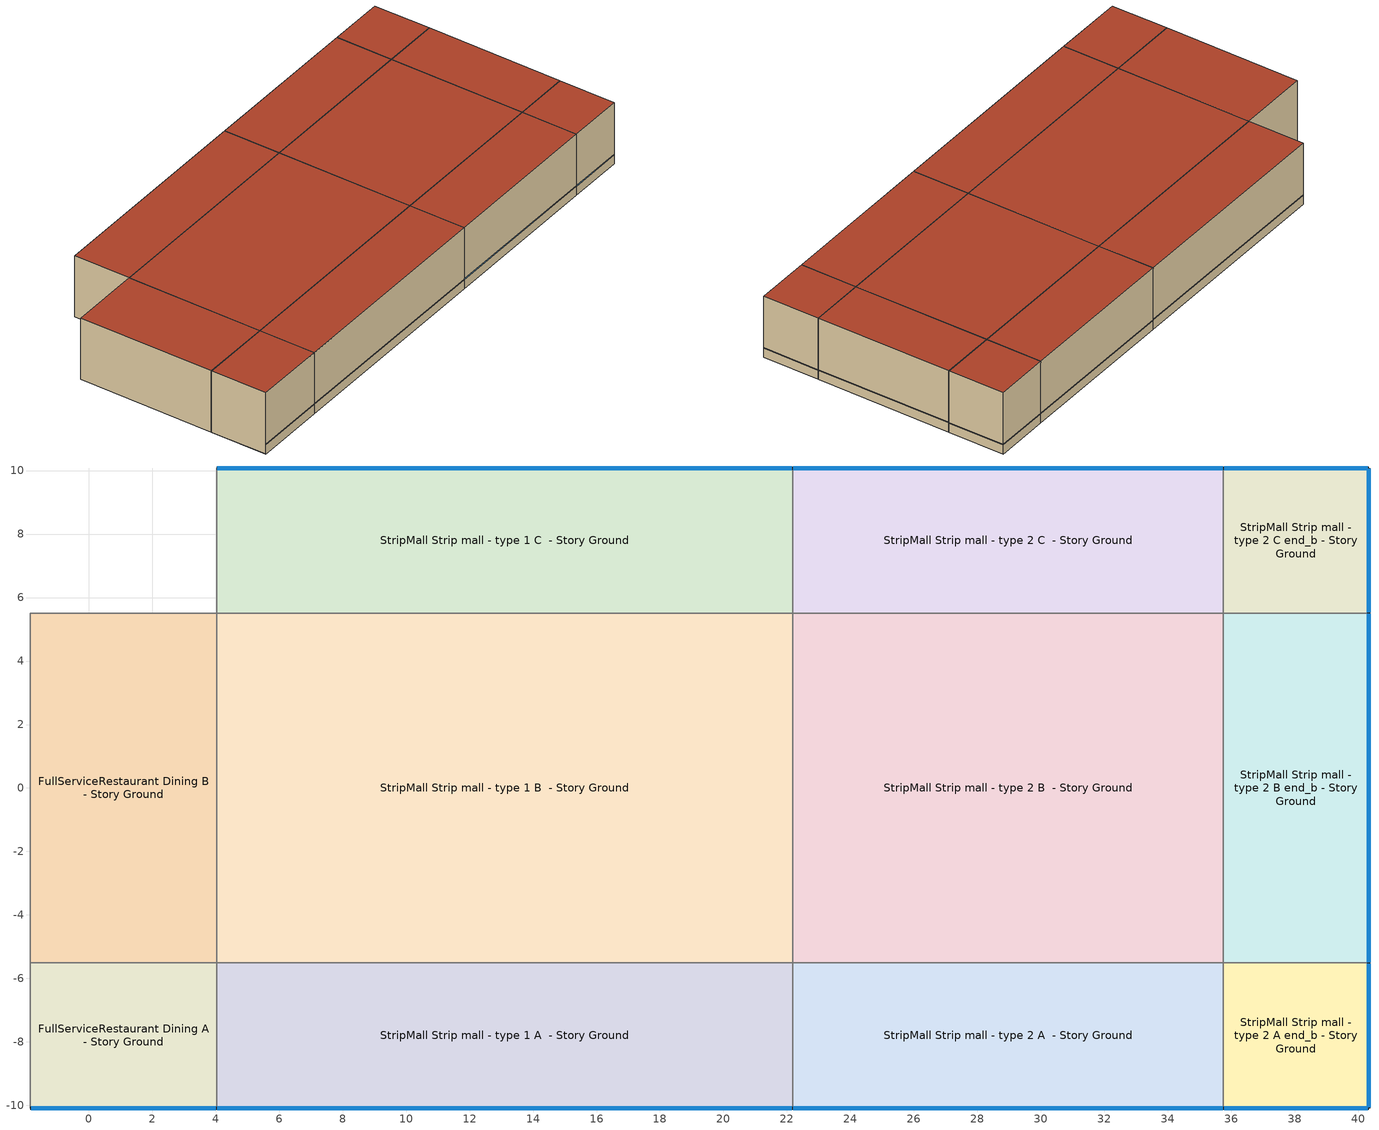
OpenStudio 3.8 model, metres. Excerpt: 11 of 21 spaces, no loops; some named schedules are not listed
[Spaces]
FullServiceRestaurant Dining A  - Story Ground
 floor ground (Foundation F 126 Perim 586 Area 2681): -1.83,-10.08 -1.83,-5.51 4.03,-5.51 4.03,-10.08 z0
 wall outside: -1.83,-10.08 4.03,-10.08 z0:5.18
 wall to FullServiceRestaurant Kitchen A  - Story Ground: -1.83,-5.51 -1.83,-10.08 z0:5.18
 wall to FullServiceRestaurant Dining B  - Story Ground: 4.03,-5.51 -1.83,-5.51 z0:5.18
 wall to StripMall Strip mall - type 1 A  - Story Ground: 4.03,-10.08 4.03,-5.51 z0:5.18
 window (Window U-0.91 SHGC 0.68): -1.81,-10.08 4.01,-10.08 z0.76:0.81
 roof outside: 4.03,-10.08 4.03,-5.51 -1.83,-5.51 -1.83,-10.08 z5.18
FullServiceRestaurant Dining B  - Story Ground
 floor ground (Foundation F 126 Perim 0 Area 6461): -1.83,-5.51 -1.83,5.51 4.03,5.51 4.03,-5.51 z0
 wall to FullServiceRestaurant Kitchen B  - Story Ground: -1.83,5.51 -1.83,-5.51 z0:5.18
 wall to FullServiceRestaurant Dining C  - Story Ground: 4.03,5.51 -1.83,5.51 z0:5.18
 wall to StripMall Strip mall - type 1 B  - Story Ground: 4.03,-5.51 4.03,5.51 z0:5.18
 roof outside: 4.03,-5.51 4.03,5.51 -1.83,5.51 -1.83,-5.51 z5.18
StripMall Strip mall - type 1 A  - Story Ground
 floor ground (Foundation F 126 Perim 1814 Area 8296): 4.03,-10.08 4.03,-5.51 22.18,-5.51 22.18,-10.08 z0
 wall outside: 4.03,-10.08 22.18,-10.08 z0:5.18
 wall to StripMall Strip mall - type 1 B  - Story Ground: 22.18,-5.51 4.03,-5.51 z0:5.18
 wall to StripMall Strip mall - type 2 A  - Story Ground: 22.18,-10.08 22.18,-5.51 z0:5.18
 window (Window U-0.91 SHGC 0.68): 4.06,-10.08 22.15,-10.08 z0.76:0.81
 roof outside: 22.18,-10.08 22.18,-5.51 4.03,-5.51 4.03,-10.08 z5.18
StripMall Strip mall - type 1 B  - Story Ground
 floor ground (Foundation F 126 Perim 0 Area 19989): 4.03,-5.51 4.03,5.51 22.18,5.51 22.18,-5.51 z0
 wall to StripMall Strip mall - type 1 C  - Story Ground: 22.18,5.51 4.03,5.51 z0:5.18
 wall to StripMall Strip mall - type 2 B  - Story Ground: 22.18,-5.51 22.18,5.51 z0:5.18
 roof outside: 22.18,-5.51 22.18,5.51 4.03,5.51 4.03,-5.51 z5.18
StripMall Strip mall - type 1 C  - Story Ground
 floor ground (Foundation F 126 Perim 1814 Area 8296): 4.03,5.51 4.03,10.08 22.18,10.08 22.18,5.51 z0
 wall outside: 22.18,10.08 4.03,10.08 z0:5.18
 wall to FullServiceRestaurant Dining C  - Story Ground: 4.03,10.08 4.03,5.51 z0:5.18
 wall to StripMall Strip mall - type 2 C  - Story Ground: 22.18,5.51 22.18,10.08 z0:5.18
 window (Window U-0.91 SHGC 0.68): 22.15,10.08 4.06,10.08 z0.76:0.81
 roof outside: 22.18,5.51 22.18,10.08 4.03,10.08 4.03,5.51 z5.18
StripMall Strip mall - type 2 A  - Story Ground
 floor ground (Foundation F 126 Perim 1357 Area 6205): 22.18,-10.08 22.18,-5.51 35.75,-5.51 35.75,-10.08 z0
 wall outside: 22.18,-10.08 35.75,-10.08 z0:5.18
 wall to StripMall Strip mall - type 2 B  - Story Ground: 35.75,-5.51 22.18,-5.51 z0:5.18
 wall to StripMall Strip mall - type 2 A end_b - Story Ground: 35.75,-10.08 35.75,-5.51 z0:5.18
 window (Window U-0.91 SHGC 0.68): 22.2,-10.08 35.72,-10.08 z0.76:0.81
 roof outside: 35.75,-10.08 35.75,-5.51 22.18,-5.51 22.18,-10.08 z5.18
StripMall Strip mall - type 2 B  - Story Ground
 floor ground (Foundation F 126 Perim 0 Area 14952): 22.18,-5.51 22.18,5.51 35.75,5.51 35.75,-5.51 z0
 wall to StripMall Strip mall - type 2 C  - Story Ground: 35.75,5.51 22.18,5.51 z0:5.18
 wall to StripMall Strip mall - type 2 B end_b - Story Ground: 35.75,-5.51 35.75,5.51 z0:5.18
 roof outside: 35.75,-5.51 35.75,5.51 22.18,5.51 22.18,-5.51 z5.18
StripMall Strip mall - type 2 C  - Story Ground
 floor ground (Foundation F 126 Perim 1357 Area 6205): 22.18,5.51 22.18,10.08 35.75,10.08 35.75,5.51 z0
 wall outside: 35.75,10.08 22.18,10.08 z0:5.18
 wall to StripMall Strip mall - type 2 C end_b - Story Ground: 35.75,5.51 35.75,10.08 z0:5.18
 window (Window U-0.91 SHGC 0.68): 35.72,10.08 22.2,10.08 z0.76:0.81
 roof outside: 35.75,5.51 35.75,10.08 22.18,10.08 22.18,5.51 z5.18
StripMall Strip mall - type 2 A end_b - Story Ground
 floor ground (Foundation F 126 Perim 914 Area 209): 35.75,-10.08 35.75,-5.51 40.32,-5.51 40.32,-10.08 z0
 wall outside: 35.75,-10.08 40.32,-10.08 40.32,-5.51 z0:5.18
 wall to StripMall Strip mall - type 2 B end_b - Story Ground: 40.32,-5.51 35.75,-5.51 z0:5.18
 window (Window U-0.91 SHGC 0.68): 35.77,-10.08 40.3,-10.08 / 40.32,-10.05 40.32,-5.53 z0.76:0.81
 roof outside: 40.32,-10.08 40.32,-5.51 35.75,-5.51 35.75,-10.08 z5.18
StripMall Strip mall - type 2 B end_b - Story Ground
 floor ground (Foundation F 126 Perim 1102 Area 5037): 35.75,-5.51 35.75,5.51 40.32,5.51 40.32,-5.51 z0
 wall outside: 40.32,-5.51 40.32,5.51 z0:5.18
 wall to StripMall Strip mall - type 2 C end_b - Story Ground: 40.32,5.51 35.75,5.51 z0:5.18
 window (Window U-0.91 SHGC 0.68): 40.32,-5.48 40.32,5.48 z0.76:0.81
 roof outside: 40.32,-5.51 40.32,5.51 35.75,5.51 35.75,-5.51 z5.18
StripMall Strip mall - type 2 C end_b - Story Ground
 floor ground (Foundation F 126 Perim 914 Area 209): 35.75,5.51 35.75,10.08 40.32,10.08 40.32,5.51 z0
 wall outside: 40.32,5.51 40.32,10.08 35.75,10.08 z0:5.18
 window (Window U-0.91 SHGC 0.68): 40.3,10.08 35.77,10.08 / 40.32,5.53 40.32,10.05 z0.76:0.81
 roof outside: 40.32,5.51 40.32,10.08 35.75,10.08 35.75,5.51 z5.18
[Site]
Rock Springs Sweetw_WY_USA: Latitude {deg}=41.59; Longitude {deg}=-109.07; Time Zone {hr}=-7; Elevation {m}=2056; Terrain=City
[Site:WaterMainsTemperature]
Calculation Method=Correlation; Annual Average Outdoor Air Temperature {C}=7.145; Maximum Difference In Monthly Average Outdoor Air Temperatures {deltaC}=29.79
[SizingPeriod:DesignDay] Barometric Pressure {Pa}=78944; Rain Indicator=No; Snow Indicator=No; Day of Month=21; Daylight Saving Time Indicator=No; Humidity Condition Type=Wetbulb; Dry-Bulb Temperature Range Modifier Type=DefaultMultipliers
Name | Maximum Dry-Bulb Temperature {C} | Daily Dry-Bulb Temperature Range {deltaC} | Wind Speed {m/s} | Wind Direction {deg} | Month | Day Type | Wetbulb or DewPoint at Maximum Dry-Bulb {C} | Solar Model Indicator | ASHRAE Clear Sky Optical Depth for Beam Irradiance | ASHRAE Clear Sky Optical Depth for Diffuse Irradiance | Sky Clearness
Rock Springs Sweetw Ann Clg .4% Condns DB=>MWB 1 | 31.2 | 15.4 | 5.4 | 270 | 7 | SummerDesignDay | 13.1 | ASHRAETau | 0.283 | 2.462
Rock Springs Sweetw Ann Clg .4% Condns WB=>MDB 1 | 25.5 | 15.4 | 5.4 | 270 | 7 | SummerDesignDay | 14.8 | ASHRAETau | 0.283 | 2.462
Rock Springs Sweetw Ann Htg 99.6% Condns DB 1 | -20.8 | 0 | 3.7 | 60 | 1 | WinterDesignDay | -20.8 | ASHRAEClearSky |  |  | 0
Rock Springs Sweetw August .4% Condns DB=>MCWB 1 | 32 | 15 | 5.4 | 270 | 8 | SummerDesignDay | 13.8 | ASHRAETau | 0.292 | 2.453
[ClimateZones]
Climate Zone Institution Name 1=ASHRAE; Climate Zone Document Name 1=ANSI/ASHRAE Standard 169; Climate Zone Document Year 1=2006; Climate Zone Value 1=ASHRAE 169-2013-6B
[Building]
ComStock DOE Ref Pre-1980|RetailStripmall|FullServiceRestaurant: North Axis {deg}=270; Default Construction Set=ComStock DOE Ref Pre-1980 - StMall - ASHRAE 169-2013-6B; Default Schedule Set=Building Default Schedule Set; Standards Building Type=StripMall
[Site:GroundTemperature:FCfactorMethod]
January Ground Temperature {C}=8.6; February Ground Temperature {C}=2.8; March Ground Temperature {C}=-4.1; April Ground Temperature {C}=-8.8; May Ground Temperature {C}=-2.2; June Ground Temperature {C}=0.3; July Ground Temperature {C}=6.7; August Ground Temperature {C}=10.1; September Ground Temperature {C}=16.5; October Ground Temperature {C}=20.6; November Ground Temperature {C}=19.2; December Ground Temperature {C}=14.7
[Construction:FfactorGroundFloor] F-Factor {W/m-K}=1.26344
Name | Area {m2} | PerimeterExposed {m}
Foundation F 126 Perim 1102 Area 5037 | 50.368 | 11.0166
Foundation F 126 Perim 914 Area 209 | 20.9032 | 9.144
Foundation F 126 Perim 1357 Area 6205 | 62.0538 | 13.5726
Foundation F 126 Perim 0 Area 19989 | 199.892 | 0
Foundation F 126 Perim 0 Area 14952 | 149.524 | 0
Foundation F 126 Perim 0 Area 6461 | 64.605 | 0
Foundation F 126 Perim 1814 Area 8296 | 82.9569 | 18.1446
Foundation F 126 Perim 586 Area 2681 | 26.8117 | 5.86432
[DefaultConstructionSet]
ComStock DOE Ref Pre-1980 - StMall - ASHRAE 169-2013-6B: Default Exterior Surface Constructions=Default Surface Constructions 1; Default Interior Surface Constructions=Default Surface Constructions 2; Default Ground Contact Surface Constructions=Default Surface Constructions 3; Default Exterior SubSurface Constructions=Default Sub Surface Constructions 1; Default Interior SubSurface Constructions=Default Sub Surface Constructions 2; Interior Partition Construction=Typical Interior Partition
[DefaultSurfaceConstructions]
Name | Floor Construction | Wall Construction | Roof Ceiling Construction
Default Surface Constructions 1 | Typical Insulated Exterior Mass Floor | Typical Insulated Wood Framed Exterior Wall R-6.9 | Typical IEAD Roof R-16.67
Default Surface Constructions 2 | Typical Interior Floor | Typical Interior Wall | Typical Interior Ceiling
Default Surface Constructions 3 | Typical Insulated Carpeted 6in Slab Floor | Typical Insulated Basement Mass Wall
[Construction]
Typical Insulated Exterior Mass Floor: 4 in. Normalweight Concrete Floor, Typical Carpet Pad
Typical IEAD Roof R-16.67: Roof Membrane, Typical Insulation R-15.55, Metal Roof Surface
Typical Interior Floor: 100mm Normalweight concrete floor, CP02 CARPET PAD
Typical Interior Wall: G01 13mm gypsum board, G01 13mm gypsum board
Typical Interior Ceiling: CP02 CARPET PAD, 100mm Normalweight concrete floor
Typical Insulated Carpeted 6in Slab Floor: 6 in. Normalweight Concrete Floor, Typical Carpet Pad
Typical Insulated Basement Mass Wall: 8 in. Concrete Block Basement Wall
U 0.62 SHGC 0.41 Simple Glazing Window U-0.62 SHGC 0.41: U 0.62 SHGC 0.41 Simple Glazing U-0.62 SHGC 0.41
U 0.62 SHGC 0.41 Simple Glazing Window U-0.62 SHGC 0.41 1: U 0.62 SHGC 0.41 Simple Glazing U-0.62 SHGC 0.41 1
Typical Insulated Metal Door: F08 Metal surface, Typical Insulation R-4.72 1
U 0.88 SHGC 0.16 Sgl Ref-A-L Clr 6mm: REF A CLEAR LO 6MM
Typical Overhead Door: Typical Insulation R-4.72 1
Typical Interior Window: Clear 3mm
Typical Interior Door; Typical Interior Partition: G05 25mm wood
Typical Insulated Wood Framed Exterior Wall R-6.9: 25mm Stucco, 5/8 in. Gypsum Board, Typical Insulation R-4.72 1, 5/8 in. Gypsum Board
InteriorFurnishings 1: Std Wood 6inch 1
Window U-0.91 SHGC 0.68: Simple Glazing Single - No LowE - Clear - Wood
[Material] Thermal Absorptance=0.9
Name | Roughness | Thickness {m} | Conductivity {W/m-K} | Density {kg/m3} | Specific Heat {J/kg-K} | Solar Absorptance | Visible Absorptance
4 in. Normalweight Concrete Floor | MediumRough | 0.1016 | 2.31 | 2322 | 832 | 0.7 | 0.7
25mm Stucco | Smooth | 0.0254 | 0.72 | 1856 | 840 | 0.7 | 0.7
5/8 in. Gypsum Board | MediumSmooth | 0.0159 | 0.16 | 800 | 1090 | 0.7 | 0.7
Roof Membrane | VeryRough | 0.0095 | 0.16 | 1121.29 | 1460 | 0.7 | 0.7
Metal Roof Surface; F08 Metal surface | Smooth | 0.0008 | 45.28 | 7824 | 500 | 0.7 | 0.7
100mm Normalweight concrete floor | MediumRough | 0.1016 | 2.31045 | 2322 | 832.557 | 0.7 | 0.7
G01 13mm gypsum board | Smooth | 0.0127 | 0.160031 | 800.001 | 1090.73 | 0.7 | 0.5
6 in. Normalweight Concrete Floor | MediumRough | 0.1524 | 2.31 | 2322 | 832 | 0.7 | 0.7
8 in. Concrete Block Basement Wall | MediumRough | 0.2032 | 1.326 | 1842 | 912 | 0.7 | 0.7
G05 25mm wood | MediumSmooth | 0.0254 | 0.15 | 608 | 1630 | 0.5 | 0.5
Std Wood 6inch 1 | MediumSmooth | 0.15 | 0.12 | 540 | 1210 | 0.7 | 0.7
[Material:NoMass] Roughness=Smooth; Thermal Absorptance=0.9; Solar Absorptance=0.7
Name | Thermal Resistance {m2-K/W} | Visible Absorptance
Typical Carpet Pad; CP02 CARPET PAD | 0.21648 | 0.8
Typical Insulation R-15.55 | 2.73841 | 0.7
Typical Insulation R-4.72 1 | 0.830832 | 0.7
[DefaultSubSurfaceConstructions]
Name | Fixed Window Construction | Operable Window Construction | Door Construction | Glass Door Construction | Overhead Door Construction | Tubular Daylight Dome Construction | Tubular Daylight Diffuser Construction
Default Sub Surface Constructions 1 | U 0.62 SHGC 0.41 Simple Glazing Window U-0.62 SHGC 0.41 | U 0.62 SHGC 0.41 Simple Glazing Window U-0.62 SHGC 0.41 1 | Typical Insulated Metal Door | U 0.88 SHGC 0.16 Sgl Ref-A-L Clr 6mm | Typical Overhead Door | Typical Interior Window | Typical Interior Window
Default Sub Surface Constructions 2 | Typical Interior Window | Typical Interior Window | Typical Interior Door
[WindowMaterial:SimpleGlazingSystem]
Name | U-Factor {W/m2-K} | Solar Heat Gain Coefficient | Visible Transmittance
U 0.62 SHGC 0.41 Simple Glazing U-0.62 SHGC 0.41; U 0.62 SHGC 0.41 Simple Glazing U-0.62 SHGC 0.41 1 | 3.52052 | 0.41 | 0.32
Simple Glazing Single - No LowE - Clear - Wood | 5.16722 | 0.683 | 0.723
[WindowMaterial:Glazing] Optical Data Type=SpectralAverage; Infrared Transmittance at Normal Incidence=0; Front Side Infrared Hemispherical Emissivity=0.84; Conductivity {W/m-K}=0.9; Dirt Correction Factor for Solar and Visible Transmittance=1; Solar Diffusing=No
Name | Thickness {m} | Solar Transmittance at Normal Incidence | Front Side Solar Reflectance at Normal Incidence | Back Side Solar Reflectance at Normal Incidence | Visible Transmittance at Normal Incidence | Front Side Visible Reflectance at Normal Incidence | Back Side Visible Reflectance at Normal Incidence | Back Side Infrared Hemispherical Emissivity
REF A CLEAR LO 6MM | 0.006 | 0.066 | 0.341 | 0.493 | 0.08 | 0.41 | 0.37 | 0.4
Clear 3mm | 0.003 | 0.837 | 0.075 | 0.075 | 0.898 | 0.081 | 0.081 | 0.84
[SpaceType]
Name | Default Schedule Set | Design Specification Outdoor Air Object | Standards Building Type | Standards Space Type
StripMall Strip mall - type 1 - ComStock DOE Ref Pre-1980 | StripMall Strip mall - type 1 Schedule Set | StripMall Strip mall - type 1 Ventilation | StripMall | Strip mall - type 1
StripMall Strip mall - type 2 - ComStock DOE Ref Pre-1980 | StripMall Strip mall - type 2 Schedule Set | StripMall Strip mall - type 2 Ventilation | StripMall | Strip mall - type 2
FullServiceRestaurant Dining - ComStock DOE Ref Pre-1980 | FullServiceRestaurant Dining Schedule Set | FullServiceRestaurant Dining Ventilation | FullServiceRestaurant | Dining
[BuildingStory]
Story Ground: Nominal Z Coordinate {m}=0; Nominal Floor to Floor Height {m}=5.1816
[Space] Building Story=Story Ground
Name | Space Type | Thermal Zone
FullServiceRestaurant Dining A  - Story Ground | FullServiceRestaurant Dining - ComStock DOE Ref Pre-1980 | Zone FullServiceRestaurant Dining A  - Story Ground
FullServiceRestaurant Dining B  - Story Ground | FullServiceRestaurant Dining - ComStock DOE Ref Pre-1980 | Zone FullServiceRestaurant Dining B  - Story Ground
StripMall Strip mall - type 1 A  - Story Ground | StripMall Strip mall - type 1 - ComStock DOE Ref Pre-1980 | Zone StripMall Strip mall - type 1 A  - Story Ground
StripMall Strip mall - type 1 B  - Story Ground | StripMall Strip mall - type 1 - ComStock DOE Ref Pre-1980 | Zone StripMall Strip mall - type 1 B  - Story Ground
StripMall Strip mall - type 1 C  - Story Ground | StripMall Strip mall - type 1 - ComStock DOE Ref Pre-1980 | Zone StripMall Strip mall - type 1 C  - Story Ground
StripMall Strip mall - type 2 A  - Story Ground | StripMall Strip mall - type 2 - ComStock DOE Ref Pre-1980 | Zone StripMall Strip mall - type 2 A  - Story Ground
StripMall Strip mall - type 2 B  - Story Ground | StripMall Strip mall - type 2 - ComStock DOE Ref Pre-1980 | Zone StripMall Strip mall - type 2 B  - Story Ground
StripMall Strip mall - type 2 C  - Story Ground | StripMall Strip mall - type 2 - ComStock DOE Ref Pre-1980 | Zone StripMall Strip mall - type 2 C  - Story Ground
StripMall Strip mall - type 2 A end_b - Story Ground | StripMall Strip mall - type 2 - ComStock DOE Ref Pre-1980 | Zone StripMall Strip mall - type 2 A end_b - Story Ground
StripMall Strip mall - type 2 B end_b - Story Ground | StripMall Strip mall - type 2 - ComStock DOE Ref Pre-1980 | Zone StripMall Strip mall - type 2 B end_b - Story Ground
StripMall Strip mall - type 2 C end_b - Story Ground | StripMall Strip mall - type 2 - ComStock DOE Ref Pre-1980 | Zone StripMall Strip mall - type 2 C end_b - Story Ground
[ThermalZone] Multiplier=1; Use Ideal Air Loads=No
Name | Thermostat
Zone FullServiceRestaurant Dining A  - Story Ground | FullServiceRestaurant Dining - ComStock DOE Ref Pre-1980 Thermostat
Zone FullServiceRestaurant Dining B  - Story Ground | FullServiceRestaurant Dining - ComStock DOE Ref Pre-1980 Thermostat 1
Zone StripMall Strip mall - type 1 A  - Story Ground | StripMall Strip mall - type 1 - ComStock DOE Ref Pre-1980 Thermostat
Zone StripMall Strip mall - type 1 B  - Story Ground | StripMall Strip mall - type 1 - ComStock DOE Ref Pre-1980 Thermostat 1
Zone StripMall Strip mall - type 1 C  - Story Ground | StripMall Strip mall - type 1 - ComStock DOE Ref Pre-1980 Thermostat 2
Zone StripMall Strip mall - type 2 A  - Story Ground | StripMall Strip mall - type 2 - ComStock DOE Ref Pre-1980 Thermostat
Zone StripMall Strip mall - type 2 B  - Story Ground | StripMall Strip mall - type 2 - ComStock DOE Ref Pre-1980 Thermostat 2
Zone StripMall Strip mall - type 2 C  - Story Ground | StripMall Strip mall - type 2 - ComStock DOE Ref Pre-1980 Thermostat 4
Zone StripMall Strip mall - type 2 A end_b - Story Ground | StripMall Strip mall - type 2 - ComStock DOE Ref Pre-1980 Thermostat 1
Zone StripMall Strip mall - type 2 B end_b - Story Ground | StripMall Strip mall - type 2 - ComStock DOE Ref Pre-1980 Thermostat 3
Zone StripMall Strip mall - type 2 C end_b - Story Ground | StripMall Strip mall - type 2 - ComStock DOE Ref Pre-1980 Thermostat 5
[People:Definition] Number of People Calculation Method=People/Area; Fraction Radiant=0.3
Name | People per Space Floor Area {person/m2}
FullServiceRestaurant Dining People Definition | 0.721182
StripMall Strip mall - type 1 People Definition; StripMall Strip mall - type 2 People Definition | 0.161459
[People] Work Efficiency Schedule=Work Efficiency Schedule; Clothing Insulation Schedule=Clothing Schedule; Air Velocity Schedule=Air Velocity Schedule; Multiplier=1
Name | People Definition | Space or SpaceType
FullServiceRestaurant Dining People | FullServiceRestaurant Dining People Definition | FullServiceRestaurant Dining - ComStock DOE Ref Pre-1980
StripMall Strip mall - type 1 People | StripMall Strip mall - type 1 People Definition | StripMall Strip mall - type 1 - ComStock DOE Ref Pre-1980
StripMall Strip mall - type 2 People | StripMall Strip mall - type 2 People Definition | StripMall Strip mall - type 2 - ComStock DOE Ref Pre-1980
[Lights:Definition] Design Level Calculation Method=Watts/Area; Fraction Visible=0.2; Return Air Fraction=0
Name | Watts per Space Floor Area {W/m2} | Fraction Radiant
FullServiceRestaurant Dining - ComStock DOE Ref Pre-1980 General Lights Definition | 2.41972 | 0.31
FullServiceRestaurant Dining - ComStock DOE Ref Pre-1980 Task Lights Definition | 4.44268 | 0.125
FullServiceRestaurant Dining - ComStock DOE Ref Pre-1980 Wall Wash Lights Definition | 6.57466 | 0.125
StripMall Strip mall - type 2 - ComStock DOE Ref Pre-1980 General Lights Definition; StripMall Strip mall - type 1 - ComStock DOE Ref Pre-1980 General Lights Definition | 9.60024 | 0.31
StripMall Strip mall - type 2 - ComStock DOE Ref Pre-1980 Supplemental Lights Definition; StripMall Strip mall - type 1 - ComStock DOE Ref Pre-1980 Supplemental Lights Definition | 3.93529 | 0.125
StripMall Strip mall - type 2 - ComStock DOE Ref Pre-1980 Wall Wash Lights Definition; StripMall Strip mall - type 1 - ComStock DOE Ref Pre-1980 Wall Wash Lights Definition | 3.88844 | 0.125
[ElectricEquipment:Definition] Design Level Calculation Method=Watts/Area; Fraction Lost=0
Name | Watts per Space Floor Area {W/m2} | Fraction Latent | Fraction Radiant
FullServiceRestaurant Dining Elec Equip Definition | 27.0174 | 0.25 | 0.3
StripMall Strip mall - type 1 Elec Equip Definition; StripMall Strip mall - type 2 Elec Equip Definition | 3.83902 | 0 | 0.5
[ElectricEquipment]
Name | Electric Equipment Definition | Space or SpaceType | Schedule
FullServiceRestaurant Dining Elec Equip | FullServiceRestaurant Dining Elec Equip Definition | FullServiceRestaurant Dining - ComStock DOE Ref Pre-1980 | FoodService_Restaurant BLDG_EQUIP_EndUseData BPR Adjusted
StripMall Strip mall - type 1 Elec Equip | StripMall Strip mall - type 1 Elec Equip Definition | StripMall Strip mall - type 1 - ComStock DOE Ref Pre-1980 | Mercantile_Retail BLDG_EQUIP_EndUseData BPR Adjusted
StripMall Strip mall - type 2 Elec Equip | StripMall Strip mall - type 2 Elec Equip Definition | StripMall Strip mall - type 2 - ComStock DOE Ref Pre-1980 | Mercantile_Retail BLDG_EQUIP_EndUseData BPR Adjusted
[DesignSpecification:OutdoorAir] Outdoor Air Method=Sum
Name | Outdoor Air Flow per Person {m3/s-person} | Outdoor Air Flow per Floor Area {m3/s-m2}
FullServiceRestaurant Dining Ventilation | 0.00943895
StripMall Strip mall - type 1 Ventilation; StripMall Strip mall - type 2 Ventilation |  | 0.001524
[DefaultScheduleSet]
Name | Number of People Schedule | People Activity Level Schedule | Lighting Schedule | Electric Equipment Schedule | Infiltration Schedule | Hours of Operation Schedule
FullServiceRestaurant Dining Schedule Set | FullServiceRestaurant Bldg Occ | FullServiceRestaurant Activity | FoodService_Restaurant BLDG_LIGHT_EndUseData | FoodService_Restaurant BLDG_EQUIP_EndUseData | FullServiceRestaurant Infil Half On
StripMall Strip mall - type 1 Schedule Set; StripMall Strip mall - type 2 Schedule Set | StripMall Bldg Occ | StripMall Activity | Mercantile_Retail BLDG_LIGHT_EndUseData | Mercantile_Retail BLDG_EQUIP_EndUseData | StripMall Infil Half On
Building Default Schedule Set |  |  |  |  |  | Building Hours of Operation NonResidential
[Exterior:Lights:Definition]
Name | Design Level {W}
Parking Areas and Drives Def (W/ft^2) | 0.0497494
Building Facades Def (W/ft^2) | 0.25
Main Entries Def (W/ft) | 30
Other Doors Def (W/ft) | 25
[Exterior:Lights] Schedule=Always On Discrete; Control Option=AstronomicalClock
Name | Exterior Lights Definition | Multiplier
Parking Areas and Drives | Parking Areas and Drives Def (W/ft^2) | 36756.1
Building Facades | Building Facades Def (W/ft^2) | 11244.4
Main Entries | Main Entries Def (W/ft) | 75.6
Other Doors | Other Doors Def (W/ft) | 43.68
[ZoneMixing] Schedule=RestaurantSitDown Kitchen_Exhaust_SCH; Design Flow Rate Calculation Method=Flow/Zone
Name | Zone or Space | Design Flow Rate {m3/s} | Source Zone or Space
Zone Mixing 1 | Zone FullServiceRestaurant Kitchen A  - Story Ground | 0.0333955 | Zone FullServiceRestaurant Dining A  - Story Ground
Zone Mixing 2 | Zone FullServiceRestaurant Kitchen B  - Story Ground | 0.0804694 | Zone FullServiceRestaurant Dining B  - Story Ground
[ThermostatSetpoint:DualSetpoint]
Name | Heating Setpoint Temperature Schedule | Cooling Setpoint Temperature Schedule
FullServiceRestaurant Dining - ComStock DOE Ref Pre-1980 Thermostat; FullServiceRestaurant Dining - ComStock DOE Ref Pre-1980 Thermostat 1 | FullServiceRestaurant HtgSetp | FullServiceRestaurant ClgSetp
StripMall Strip mall - type 1 - ComStock DOE Ref Pre-1980 Thermostat; StripMall Strip mall - type 1 - ComStock DOE Ref Pre-1980 Thermostat 1; StripMall Strip mall - type 1 - ComStock DOE Ref Pre-1980 Thermostat 2; StripMall Strip mall - type 2 - ComStock DOE Ref Pre-1980 Thermostat; StripMall Strip mall - type 2 - ComStock DOE Ref Pre-1980 Thermostat 1; StripMall Strip mall - type 2 - ComStock DOE Ref Pre-1980 Thermostat 2; StripMall Strip mall - type 2 - ComStock DOE Ref Pre-1980 Thermostat 3; StripMall Strip mall - type 2 - ComStock DOE Ref Pre-1980 Thermostat 4; StripMall Strip mall - type 2 - ComStock DOE Ref Pre-1980 Thermostat 5 | StripMall HtgSetp | StripMall ClgSetp
[InternalMass:Definition]
Internal Mass Definition 2: Construction=InteriorFurnishings 1; Design Level Calculation Method=SurfaceArea/Area; Surface Area per Space Floor Area=2
[InternalMass] Internal Mass Definition=Internal Mass Definition 2; Multiplier=1
Name | Space or SpaceType
StripMall Strip mall - type 2 B end_b - Story Ground Mass | StripMall Strip mall - type 2 B end_b - Story Ground
StripMall Strip mall - type 2 A end_b - Story Ground Mass | StripMall Strip mall - type 2 A end_b - Story Ground
StripMall Strip mall - type 2 C  - Story Ground Mass | StripMall Strip mall - type 2 C  - Story Ground
StripMall Strip mall - type 2 A  - Story Ground Mass | StripMall Strip mall - type 2 A  - Story Ground
StripMall Strip mall - type 1 B  - Story Ground Mass | StripMall Strip mall - type 1 B  - Story Ground
StripMall Strip mall - type 2 B  - Story Ground Mass | StripMall Strip mall - type 2 B  - Story Ground
StripMall Strip mall - type 2 C end_b - Story Ground Mass | StripMall Strip mall - type 2 C end_b - Story Ground
FullServiceRestaurant Dining B  - Story Ground Mass | FullServiceRestaurant Dining B  - Story Ground
StripMall Strip mall - type 1 C  - Story Ground Mass | StripMall Strip mall - type 1 C  - Story Ground
StripMall Strip mall - type 1 A  - Story Ground Mass | StripMall Strip mall - type 1 A  - Story Ground
FullServiceRestaurant Dining A  - Story Ground Mass | FullServiceRestaurant Dining A  - Story Ground
[Lights] Fraction Replaceable=1
Name | Lights Definition | Space or SpaceType | Schedule
FullServiceRestaurant Dining - ComStock DOE Ref Pre-1980 General Lighting | FullServiceRestaurant Dining - ComStock DOE Ref Pre-1980 General Lights Definition | FullServiceRestaurant Dining - ComStock DOE Ref Pre-1980 | FoodService_Restaurant BLDG_LIGHT_EndUseData BPR Adjusted
FullServiceRestaurant Dining - ComStock DOE Ref Pre-1980 Task Lighting | FullServiceRestaurant Dining - ComStock DOE Ref Pre-1980 Task Lights Definition | FullServiceRestaurant Dining - ComStock DOE Ref Pre-1980 | FoodService_Restaurant BLDG_LIGHT_EndUseData BPR Adjusted
FullServiceRestaurant Dining - ComStock DOE Ref Pre-1980 Wall Wash Lighting | FullServiceRestaurant Dining - ComStock DOE Ref Pre-1980 Wall Wash Lights Definition | FullServiceRestaurant Dining - ComStock DOE Ref Pre-1980 | FoodService_Restaurant BLDG_LIGHT_EndUseData BPR Adjusted
StripMall Strip mall - type 2 - ComStock DOE Ref Pre-1980 General Lighting | StripMall Strip mall - type 2 - ComStock DOE Ref Pre-1980 General Lights Definition | StripMall Strip mall - type 2 - ComStock DOE Ref Pre-1980 | Mercantile_Retail BLDG_LIGHT_EndUseData BPR Adjusted
StripMall Strip mall - type 2 - ComStock DOE Ref Pre-1980 Supplemental Lighting | StripMall Strip mall - type 2 - ComStock DOE Ref Pre-1980 Supplemental Lights Definition | StripMall Strip mall - type 2 - ComStock DOE Ref Pre-1980 | Mercantile_Retail BLDG_LIGHT_EndUseData BPR Adjusted
StripMall Strip mall - type 2 - ComStock DOE Ref Pre-1980 Wall Wash Lighting | StripMall Strip mall - type 2 - ComStock DOE Ref Pre-1980 Wall Wash Lights Definition | StripMall Strip mall - type 2 - ComStock DOE Ref Pre-1980 | Mercantile_Retail BLDG_LIGHT_EndUseData BPR Adjusted
StripMall Strip mall - type 1 - ComStock DOE Ref Pre-1980 General Lighting | StripMall Strip mall - type 1 - ComStock DOE Ref Pre-1980 General Lights Definition | StripMall Strip mall - type 1 - ComStock DOE Ref Pre-1980 | Mercantile_Retail BLDG_LIGHT_EndUseData BPR Adjusted
StripMall Strip mall - type 1 - ComStock DOE Ref Pre-1980 Supplemental Lighting | StripMall Strip mall - type 1 - ComStock DOE Ref Pre-1980 Supplemental Lights Definition | StripMall Strip mall - type 1 - ComStock DOE Ref Pre-1980 | Mercantile_Retail BLDG_LIGHT_EndUseData BPR Adjusted
StripMall Strip mall - type 1 - ComStock DOE Ref Pre-1980 Wall Wash Lighting | StripMall Strip mall - type 1 - ComStock DOE Ref Pre-1980 Wall Wash Lights Definition | StripMall Strip mall - type 1 - ComStock DOE Ref Pre-1980 | Mercantile_Retail BLDG_LIGHT_EndUseData BPR Adjusted
[SpaceInfiltration:DesignFlowRate] Design Flow Rate Calculation Method=Flow/ExteriorArea; Flow per Exterior Surface Area {m3/s-m2}=0.000619923; Velocity Term Coefficient=0
Name | Space or SpaceType | Schedule | Constant Term Coefficient | Temperature Term Coefficient | Velocity Squared Term Coefficient
StripMall Strip mall - type 2 B end_b - Story Ground HVAC On Infiltration | StripMall Strip mall - type 2 B end_b - Story Ground | Infiltration HVAC On Schedule | 0.0017 | 0.0048 | 0.0225
StripMall Strip mall - type 2 B end_b - Story Ground HVAC Off Infiltration | StripMall Strip mall - type 2 B end_b - Story Ground | Infiltration HVAC Off Schedule | 0 | 0.0081 | 0.028
StripMall Strip mall - type 2 A end_b - Story Ground HVAC On Infiltration | StripMall Strip mall - type 2 A end_b - Story Ground | Infiltration HVAC On Schedule | 0.0017 | 0.0048 | 0.0225
StripMall Strip mall - type 2 A end_b - Story Ground HVAC Off Infiltration | StripMall Strip mall - type 2 A end_b - Story Ground | Infiltration HVAC Off Schedule | 0 | 0.0081 | 0.028
StripMall Strip mall - type 2 C  - Story Ground HVAC On Infiltration | StripMall Strip mall - type 2 C  - Story Ground | Infiltration HVAC On Schedule | 0.0017 | 0.0048 | 0.0225
StripMall Strip mall - type 2 C  - Story Ground HVAC Off Infiltration | StripMall Strip mall - type 2 C  - Story Ground | Infiltration HVAC Off Schedule | 0 | 0.0081 | 0.028
StripMall Strip mall - type 2 A  - Story Ground HVAC On Infiltration | StripMall Strip mall - type 2 A  - Story Ground | Infiltration HVAC On Schedule | 0.0017 | 0.0048 | 0.0225
StripMall Strip mall - type 2 A  - Story Ground HVAC Off Infiltration | StripMall Strip mall - type 2 A  - Story Ground | Infiltration HVAC Off Schedule | 0 | 0.0081 | 0.028
StripMall Strip mall - type 1 B  - Story Ground HVAC On Infiltration | StripMall Strip mall - type 1 B  - Story Ground | Infiltration HVAC On Schedule | 0.0017 | 0.0048 | 0.0225
StripMall Strip mall - type 1 B  - Story Ground HVAC Off Infiltration | StripMall Strip mall - type 1 B  - Story Ground | Infiltration HVAC Off Schedule | 0 | 0.0081 | 0.028
StripMall Strip mall - type 2 B  - Story Ground HVAC On Infiltration | StripMall Strip mall - type 2 B  - Story Ground | Infiltration HVAC On Schedule | 0.0017 | 0.0048 | 0.0225
StripMall Strip mall - type 2 B  - Story Ground HVAC Off Infiltration | StripMall Strip mall - type 2 B  - Story Ground | Infiltration HVAC Off Schedule | 0 | 0.0081 | 0.028
StripMall Strip mall - type 2 C end_b - Story Ground HVAC On Infiltration | StripMall Strip mall - type 2 C end_b - Story Ground | Infiltration HVAC On Schedule | 0.0017 | 0.0048 | 0.0225
StripMall Strip mall - type 2 C end_b - Story Ground HVAC Off Infiltration | StripMall Strip mall - type 2 C end_b - Story Ground | Infiltration HVAC Off Schedule | 0 | 0.0081 | 0.028
FullServiceRestaurant Dining B  - Story Ground HVAC On Infiltration | FullServiceRestaurant Dining B  - Story Ground | Infiltration HVAC On Schedule | 0.0017 | 0.0048 | 0.0225
FullServiceRestaurant Dining B  - Story Ground HVAC Off Infiltration | FullServiceRestaurant Dining B  - Story Ground | Infiltration HVAC Off Schedule | 0 | 0.0081 | 0.028
StripMall Strip mall - type 1 C  - Story Ground HVAC On Infiltration | StripMall Strip mall - type 1 C  - Story Ground | Infiltration HVAC On Schedule | 0.0017 | 0.0048 | 0.0225
StripMall Strip mall - type 1 C  - Story Ground HVAC Off Infiltration | StripMall Strip mall - type 1 C  - Story Ground | Infiltration HVAC Off Schedule | 0 | 0.0081 | 0.028
StripMall Strip mall - type 1 A  - Story Ground HVAC On Infiltration | StripMall Strip mall - type 1 A  - Story Ground | Infiltration HVAC On Schedule | 0.0017 | 0.0048 | 0.0225
StripMall Strip mall - type 1 A  - Story Ground HVAC Off Infiltration | StripMall Strip mall - type 1 A  - Story Ground | Infiltration HVAC Off Schedule | 0 | 0.0081 | 0.028
FullServiceRestaurant Dining A  - Story Ground HVAC On Infiltration | FullServiceRestaurant Dining A  - Story Ground | Infiltration HVAC On Schedule | 0.0017 | 0.0048 | 0.0225
FullServiceRestaurant Dining A  - Story Ground HVAC Off Infiltration | FullServiceRestaurant Dining A  - Story Ground | Infiltration HVAC Off Schedule | 0 | 0.0081 | 0.028
[Schedule:Day]
Clothing Schedule Default Winter Clothes; Mercantile_Retail BLDG_LIGHT_EndUseData Summer Design Day; Mercantile_Retail BLDG_EQUIP_EndUseData Summer Design Day; StripMall Infil Half On Winter Design Day; Mercantile_Retail BLDG_EQUIP_EndUseData Summer Design Day 1: 24, 0, 1
Air Velocity Schedule Default: 24, 0, 0.2
Work Efficiency Schedule Default; Mercantile_Retail BLDG_LIGHT_EndUseData Winter Design Day; Mercantile_Retail BLDG_EQUIP_EndUseData Winter Design Day; Mercantile_Retail BLDG_EQUIP_EndUseData Winter Design Day 1: 24, 0, 0
Mercantile_Retail BLDG_LIGHT_EndUseData Default: Average, 0, 15, 0.0949353, 0, 30, 0.0826573, 0, 45, 0.0804308, 1, 0, 0.0782042, 1, 15, 0.0759777, 1, 30, 0.0737512, 1, 45, 0.0718121, 2, 0, 0.069873, 2, 15, 0.0679339, 2, 30, 0.0659947, 2, 45, 0.0655365, 3, 0, 0.0650782, 3, 15, 0.0646199, 3, 30, 0.0641616, 3, 45, 0.0659415, 4, 0, 0.0677214, 4, 15, 0.0695013, 4, 30, 0.0712813, 4, 45, 0.0775099, 5, 0, 0.0837386, 5, 15, 0.0899672, 5, 30, 0.0961959, 5, 45, 0.112231, 6, 0, 0.128267, 6, 15, 0.144303, 6, 30, 0.160338, 6, 45, 0.216883, 7, 0, 0.273428, 7, 15, 0.329972, 7, 30, 0.386517, 7, 45, 0.482703, 8, 0, 0.578889, 8, 15, 0.675075, 8, 30, 0.771261, 8, 45, 0.813948, 9, 0, 0.856634, 9, 15, 0.899321, 9, 30, 0.942007, 9, 45, 0.949002, 10, 0, 0.955997, 10, 15, 0.962992, 10, 30, 0.969987, 10, 45, 0.970167, 11, 0, 0.970348, 11, 15, 0.970528, 11, 30, 0.970708, 11, 45, 0.970744, 12, 0, 0.970781, 12, 15, 0.970817, 12, 30, 0.970854, 12, 45, 0.970914, 13, 0, 0.970973, 13, 15, 0.971033, 13, 30, 0.971093, 13, 45, 0.971154, 14, 0, 0.971215, 14, 15, 0.971276, 14, 30, 0.971337, 14, 45, 0.971338, 15, 0, 0.971338, 15, 15, 0.971339, 15, 30, 0.97134, 15, 45, 0.971347, 16, 0, 0.971355, 16, 15, 0.971362, 16, 30, 0.971369, 16, 45, 0.971331, 17, 0, 0.971293, 17, 15, 0.971255, 17, 30, 0.971217, 17, 45, 0.971133, 18, 0, 0.971049, 18, 15, 0.970964, 18, 30, 0.97088, 18, 45, 0.970731, 19, 0, 0.970582, 19, 15, 0.970434, 19, 30, 0.970285, 19, 45, 0.969479, 20, 0, 0.968674, 20, 15, 0.967868, 20, 30, 0.967063, 20, 45, 0.935605, 21, 0, 0.904148, 21, 15, 0.872691, 21, 30, 0.841234, 21, 45, 0.733932, 22, 0, 0.626629, 22, 15, 0.519327, 22, 30, 0.412025, 22, 45, 0.341961, 23, 0, 0.271897, 23, 15, 0.201833, 23, 30, 0.131769, 23, 45, 0.119491, 24, 0, 0.107213
Mercantile_Retail BLDG_EQUIP_EndUseData Default: Average, 0, 15, 0.4658, 0, 30, 0.464325, 0, 45, 0.46285, 1, 0, 0.461375, 1, 15, 0.4599, 1, 30, 0.458425, 1, 45, 0.45695, 2, 0, 0.455475, 2, 15, 0.454, 2, 30, 0.452525, 2, 45, 0.45105, 3, 0, 0.449575, 3, 15, 0.4481, 3, 30, 0.443925, 3, 45, 0.43975, 4, 0, 0.435575, 4, 15, 0.4314, 4, 30, 0.428325, 4, 45, 0.42525, 5, 0, 0.422175, 5, 15, 0.4191, 5, 30, 0.4186, 5, 45, 0.4181, 6, 0, 0.4176, 6, 15, 0.4171, 6, 30, 0.417625, 6, 45, 0.41815, 7, 0, 0.418675, 7, 15, 0.4192, 7, 30, 0.420075, 7, 45, 0.42095, 8, 0, 0.421825, 8, 15, 0.4227, 8, 30, 0.425075, 8, 45, 0.42745, 9, 0, 0.429825, 9, 15, 0.4322, 9, 30, 0.46365, 9, 45, 0.4951, 10, 0, 0.52655, 10, 15, 0.558, 10, 30, 0.5762, 10, 45, 0.5944, 11, 0, 0.6126, 11, 15, 0.6308, 11, 30, 0.647975, 11, 45, 0.66515, 12, 0, 0.682325, 12, 15, 0.6995, 12, 30, 0.712125, 12, 45, 0.72475, 13, 0, 0.737375, 13, 15, 0.75, 13, 30, 0.75605, 13, 45, 0.7621, 14, 0, 0.76815, 14, 15, 0.7742, 14, 30, 0.778975, 14, 45, 0.78375, 15, 0, 0.788525, 15, 15, 0.7933, 15, 30, 0.789075, 15, 45, 0.78485, 16, 0, 0.780625, 16, 15, 0.7764, 16, 30, 0.768975, 16, 45, 0.76155, 17, 0, 0.754125, 17, 15, 0.7467, 17, 30, 0.735225, 17, 45, 0.72375, 18, 0, 0.712275, 18, 15, 0.7008, 18, 30, 0.686175, 18, 45, 0.67155, 19, 0, 0.656925, 19, 15, 0.6423, 19, 30, 0.62796, 19, 45, 0.61362, 20, 0, 0.59928, 20, 15, 0.58494, 20, 30, 0.571605, 20, 45, 0.55827, 21, 0, 0.544935, 21, 15, 0.5316, 21, 30, 0.5181, 21, 45, 0.5046, 22, 0, 0.4911, 22, 15, 0.4776, 22, 30, 0.476125, 22, 45, 0.47465, 23, 0, 0.473175, 23, 15, 0.4717, 23, 30, 0.470225, 23, 45, 0.46875, 24, 0, 0.467275
StripMall Infil Half On Default; StripMall Infil Half On Summer Design Day: 6, 0, 1, 21, 0, 0.5, 24, 0, 1
Mercantile_Retail BLDG_EQUIP_EndUseData Default 1: No, 0, 15, 0.724239, 0, 30, 0.723928, 0, 45, 0.723617, 1, 0, 0.723306, 1, 15, 0.722995, 1, 30, 0.722684, 1, 45, 0.722373, 2, 0, 0.722062, 2, 15, 0.721751, 2, 30, 0.72144, 2, 45, 0.721129, 3, 0, 0.720818, 3, 15, 0.720507, 3, 30, 0.719627, 3, 45, 0.718746, 4, 0, 0.717866, 4, 15, 0.716985, 4, 30, 0.716337, 4, 45, 0.715689, 5, 0, 0.71504, 5, 15, 0.714392, 5, 30, 0.714286, 5, 45, 0.714181, 6, 0, 0.714075, 6, 15, 0.71397, 6, 30, 0.714081, 6, 45, 0.714191, 7, 0, 0.714302, 7, 15, 0.714413, 7, 30, 0.714597, 7, 45, 0.714782, 8, 0, 0.714966, 8, 15, 0.715151, 8, 30, 0.715652, 8, 45, 0.716153, 9, 0, 0.716653, 9, 15, 0.717154, 9, 30, 0.723786, 9, 45, 0.730418, 10, 0, 0.73705, 10, 15, 0.743682, 10, 30, 0.74752, 10, 45, 0.751358, 11, 0, 0.755195, 11, 15, 0.759033, 11, 30, 0.762655, 11, 45, 0.766277, 12, 0, 0.769898, 12, 15, 0.77352, 12, 30, 0.776182, 12, 45, 0.778845, 13, 0, 0.781507, 13, 15, 0.784169, 13, 30, 0.785445, 13, 45, 0.786721, 14, 0, 0.787997, 14, 15, 0.789272, 14, 30, 0.790279, 14, 45, 0.791286, 15, 0, 0.792293, 15, 15, 0.7933, 15, 30, 0.792409, 15, 45, 0.791518, 16, 0, 0.790627, 16, 15, 0.789736, 16, 30, 0.788171, 16, 45, 0.786605, 17, 0, 0.785039, 17, 15, 0.783473, 17, 30, 0.781054, 17, 45, 0.778634, 18, 0, 0.776214, 18, 15, 0.773794, 18, 30, 0.77071, 18, 45, 0.767626, 19, 0, 0.764542, 19, 15, 0.761458, 19, 30, 0.758434, 19, 45, 0.755411, 20, 0, 0.752387, 20, 15, 0.749363, 20, 30, 0.746551, 20, 45, 0.743739, 21, 0, 0.740927, 21, 15, 0.738115, 21, 30, 0.735268, 21, 45, 0.732421, 22, 0, 0.729575, 22, 15, 0.726728, 22, 30, 0.726417, 22, 45, 0.726106, 23, 0, 0.725795, 23, 15, 0.725484, 23, 30, 0.725173, 23, 45, 0.724862, 24, 0, 0.72455
[Schedule:Rule]
Schedule Rule 1: Schedule Ruleset=Clothing Schedule; Rule Order=0; Day Schedule=Clothing Schedule Summer Clothes; Date Specification Type=DateRange; Start Month=5; Start Day=1; End Month=9; End Day=30
Schedule Rule 14: Schedule Ruleset=Mercantile_Retail BLDG_LIGHT_EndUseData; Rule Order=0; Day Schedule=Mercantile_Retail BLDG_LIGHT_EndUseData Sun Day; Date Specification Type=DateRange; Start Month=1; Start Day=1; End Month=12; End Day=31; Apply Sunday=Yes
Schedule Rule 16: Schedule Ruleset=Mercantile_Retail BLDG_EQUIP_EndUseData; Rule Order=0; Day Schedule=Mercantile_Retail BLDG_EQUIP_EndUseData Wknd Day; Date Specification Type=DateRange; Start Month=1; Start Day=1; End Month=12; End Day=31; Apply Sunday=Yes; Apply Saturday=Yes
Schedule Rule 17: Schedule Ruleset=StripMall Infil Half On; Rule Order=1; Day Schedule=StripMall Infil Half On Sat Day; Date Specification Type=DateRange; Start Month=1; Start Day=1; End Month=12; End Day=31; Apply Saturday=Yes
Schedule Rule 18: Schedule Ruleset=StripMall Infil Half On; Rule Order=0; Day Schedule=StripMall Infil Half On Sun Day; Date Specification Type=DateRange; Start Month=1; Start Day=1; End Month=12; End Day=31; Apply Sunday=Yes
autogen Schedule Rule 16 1: Schedule Ruleset=Mercantile_Retail BLDG_EQUIP_EndUseData; Rule Order=1; Day Schedule=autogen Schedule Rule 16 1_day_sch; Date Specification Type=SpecificDates; Apply Sunday=Yes; Apply Saturday=Yes; Apply Monday=Yes; Apply Tuesday=Yes; Apply Wednesday=Yes; Apply Thursday=Yes; Apply Friday=Yes; Specific Month 1=1; Specific Day 1=7; Specific Month 2=1; Specific Day 2=14; Specific Month 3=1; Specific Day 3=21; Specific Month 4=1; Specific Day 4=28; Specific Month 5=2; Specific Day 5=4; Specific Month 6=2; Specific Day 6=11; Specific Month 7=2; Specific Day 7=18; Specific Month 8=2; Specific Day 8=25; Specific Month 9=3; Specific Day 9=4; Specific Month 10=3; Specific Day 10=11; Specific Month 11=3; Specific Day 11=18; Specific Month 12=3; Specific Day 12=25; Specific Month 13=4; Specific Day 13=1; Specific Month 14=4; Specific Day 14=8; Specific Month 15=4; Specific Day 15=15; Specific Month 16=4; Specific Day 16=22; Specific Month 17=4; Specific Day 17=29; Specific Month 18=5; Specific Day 18=6; Specific Month 19=5; Specific Day 19=13; Specific Month 20=5; Specific Day 20=20; Specific Month 21=5; Specific Day 21=27; Specific Month 22=6; Specific Day 22=3; Specific Month 23=6; Specific Day 23=10; Specific Month 24=6; Specific Day 24=17; Specific Month 25=6; Specific Day 25=24; Specific Month 26=7; Specific Day 26=1; Specific Month 27=7; Specific Day 27=8; Specific Month 28=7; Specific Day 28=15; Specific Month 29=7; Specific Day 29=22; Specific Month 30=7; Specific Day 30=29; Specific Month 31=8; Specific Day 31=5; Specific Month 32=8; Specific Day 32=12; Specific Month 33=8; Specific Day 33=19; Specific Month 34=8; Specific Day 34=26; Specific Month 35=9; Specific Day 35=2; Specific Month 36=9; Specific Day 36=9; Specific Month 37=9; Specific Day 37=16; Specific Month 38=9; Specific Day 38=23; Specific Month 39=9; Specific Day 39=30; Specific Month 40=10; Specific Day 40=7; Specific Month 41=10; Specific Day 41=14; Specific Month 42=10; Specific Day 42=21; Specific Month 43=10; Specific Day 43=28; Specific Month 44=11; Specific Day 44=4; Specific Month 45=11; Specific Day 45=11; Specific Month 46=11; Specific Day 46=18; Specific Month 47=11; Specific Day 47=25; Specific Month 48=12; Specific Day 48=2; Specific Month 49=12; Specific Day 49=9; Specific Month 50=12; Specific Day 50=16; Specific Month 51=12; Specific Day 51=23; Specific Month 52=12; Specific Day 52=30
autogen Mercantile_Retail BLDG_LIGHT_EndUseData 1: Schedule Ruleset=Mercantile_Retail BLDG_LIGHT_EndUseData; Rule Order=1; Day Schedule=autogen Mercantile_Retail BLDG_LIGHT_EndUseData 1_day_sch; Date Specification Type=SpecificDates; Apply Sunday=Yes; Apply Saturday=Yes; Apply Monday=Yes; Apply Tuesday=Yes; Apply Wednesday=Yes; Apply Thursday=Yes; Apply Friday=Yes; Specific Month 1=1; Specific Day 1=6; Specific Month 2=1; Specific Day 2=13; Specific Month 3=1; Specific Day 3=20; Specific Month 4=1; Specific Day 4=27; Specific Month 5=2; Specific Day 5=3; Specific Month 6=2; Specific Day 6=10; Specific Month 7=2; Specific Day 7=17; Specific Month 8=2; Specific Day 8=24; Specific Month 9=3; Specific Day 9=3; Specific Month 10=3; Specific Day 10=10; Specific Month 11=3; Specific Day 11=17; Specific Month 12=3; Specific Day 12=24; Specific Month 13=3; Specific Day 13=31; Specific Month 14=4; Specific Day 14=7; Specific Month 15=4; Specific Day 15=14; Specific Month 16=4; Specific Day 16=21; Specific Month 17=4; Specific Day 17=28; Specific Month 18=5; Specific Day 18=5; Specific Month 19=5; Specific Day 19=12; Specific Month 20=5; Specific Day 20=19; Specific Month 21=5; Specific Day 21=26; Specific Month 22=6; Specific Day 22=2; Specific Month 23=6; Specific Day 23=9; Specific Month 24=6; Specific Day 24=16; Specific Month 25=6; Specific Day 25=23; Specific Month 26=6; Specific Day 26=30; Specific Month 27=7; Specific Day 27=7; Specific Month 28=7; Specific Day 28=14; Specific Month 29=7; Specific Day 29=21; Specific Month 30=7; Specific Day 30=28; Specific Month 31=8; Specific Day 31=4; Specific Month 32=8; Specific Day 32=11; Specific Month 33=8; Specific Day 33=18; Specific Month 34=8; Specific Day 34=25; Specific Month 35=9; Specific Day 35=1; Specific Month 36=9; Specific Day 36=8; Specific Month 37=9; Specific Day 37=15; Specific Month 38=9; Specific Day 38=22; Specific Month 39=9; Specific Day 39=29; Specific Month 40=10; Specific Day 40=6; Specific Month 41=10; Specific Day 41=13; Specific Month 42=10; Specific Day 42=20; Specific Month 43=10; Specific Day 43=27; Specific Month 44=11; Specific Day 44=3; Specific Month 45=11; Specific Day 45=10; Specific Month 46=11; Specific Day 46=17; Specific Month 47=11; Specific Day 47=24; Specific Month 48=12; Specific Day 48=1; Specific Month 49=12; Specific Day 49=8; Specific Month 50=12; Specific Day 50=15; Specific Month 51=12; Specific Day 51=22; Specific Month 52=12; Specific Day 52=29
autogen StripMall Activity 1: Schedule Ruleset=StripMall Activity; Rule Order=1; Day Schedule=autogen StripMall Activity 1_day_sch; Date Specification Type=SpecificDates; Apply Sunday=Yes; Apply Saturday=Yes; Apply Monday=Yes; Apply Tuesday=Yes; Apply Wednesday=Yes; Apply Thursday=Yes; Apply Friday=Yes; Specific Month 1=1; Specific Day 1=7; Specific Month 2=1; Specific Day 2=14; Specific Month 3=1; Specific Day 3=21; Specific Month 4=1; Specific Day 4=28; Specific Month 5=2; Specific Day 5=4; Specific Month 6=2; Specific Day 6=11; Specific Month 7=2; Specific Day 7=18; Specific Month 8=2; Specific Day 8=25; Specific Month 9=3; Specific Day 9=4; Specific Month 10=3; Specific Day 10=11; Specific Month 11=3; Specific Day 11=18; Specific Month 12=3; Specific Day 12=25; Specific Month 13=4; Specific Day 13=1; Specific Month 14=4; Specific Day 14=8; Specific Month 15=4; Specific Day 15=15; Specific Month 16=4; Specific Day 16=22; Specific Month 17=4; Specific Day 17=29; Specific Month 18=5; Specific Day 18=6; Specific Month 19=5; Specific Day 19=13; Specific Month 20=5; Specific Day 20=20; Specific Month 21=5; Specific Day 21=27; Specific Month 22=6; Specific Day 22=3; Specific Month 23=6; Specific Day 23=10; Specific Month 24=6; Specific Day 24=17; Specific Month 25=6; Specific Day 25=24; Specific Month 26=7; Specific Day 26=1; Specific Month 27=7; Specific Day 27=8; Specific Month 28=7; Specific Day 28=15; Specific Month 29=7; Specific Day 29=22; Specific Month 30=7; Specific Day 30=29; Specific Month 31=8; Specific Day 31=5; Specific Month 32=8; Specific Day 32=12; Specific Month 33=8; Specific Day 33=19; Specific Month 34=8; Specific Day 34=26; Specific Month 35=9; Specific Day 35=2; Specific Month 36=9; Specific Day 36=9; Specific Month 37=9; Specific Day 37=16; Specific Month 38=9; Specific Day 38=23; Specific Month 39=9; Specific Day 39=30; Specific Month 40=10; Specific Day 40=7; Specific Month 41=10; Specific Day 41=14; Specific Month 42=10; Specific Day 42=21; Specific Month 43=10; Specific Day 43=28; Specific Month 44=11; Specific Day 44=4; Specific Month 45=11; Specific Day 45=11; Specific Month 46=11; Specific Day 46=18; Specific Month 47=11; Specific Day 47=25; Specific Month 48=12; Specific Day 48=2; Specific Month 49=12; Specific Day 49=9; Specific Month 50=12; Specific Day 50=16; Specific Month 51=12; Specific Day 51=23; Specific Month 52=12; Specific Day 52=30
Schedule Rule 37: Schedule Ruleset=Mercantile_Retail BLDG_EQUIP_EndUseData BPR Adjusted; Rule Order=0; Day Schedule=Mercantile_Retail BLDG_EQUIP_EndUseData Wknd Day; Date Specification Type=DateRange; Start Month=1; Start Day=1; End Month=12; End Day=31; Apply Sunday=Yes; Apply Saturday=Yes
autogen Schedule Rule 16 2: Schedule Ruleset=Mercantile_Retail BLDG_EQUIP_EndUseData BPR Adjusted; Rule Order=1; Day Schedule=autogen Schedule Rule 16 1_day_sch; Date Specification Type=SpecificDates; Apply Sunday=Yes; Apply Saturday=Yes; Apply Monday=Yes; Apply Tuesday=Yes; Apply Wednesday=Yes; Apply Thursday=Yes; Apply Friday=Yes; Specific Month 1=1; Specific Day 1=7; Specific Month 2=1; Specific Day 2=14; Specific Month 3=1; Specific Day 3=21; Specific Month 4=1; Specific Day 4=28; Specific Month 5=2; Specific Day 5=4; Specific Month 6=2; Specific Day 6=11; Specific Month 7=2; Specific Day 7=18; Specific Month 8=2; Specific Day 8=25; Specific Month 9=3; Specific Day 9=4; Specific Month 10=3; Specific Day 10=11; Specific Month 11=3; Specific Day 11=18; Specific Month 12=3; Specific Day 12=25; Specific Month 13=4; Specific Day 13=1; Specific Month 14=4; Specific Day 14=8; Specific Month 15=4; Specific Day 15=15; Specific Month 16=4; Specific Day 16=22; Specific Month 17=4; Specific Day 17=29; Specific Month 18=5; Specific Day 18=6; Specific Month 19=5; Specific Day 19=13; Specific Month 20=5; Specific Day 20=20; Specific Month 21=5; Specific Day 21=27; Specific Month 22=6; Specific Day 22=3; Specific Month 23=6; Specific Day 23=10; Specific Month 24=6; Specific Day 24=17; Specific Month 25=6; Specific Day 25=24; Specific Month 26=7; Specific Day 26=1; Specific Month 27=7; Specific Day 27=8; Specific Month 28=7; Specific Day 28=15; Specific Month 29=7; Specific Day 29=22; Specific Month 30=7; Specific Day 30=29; Specific Month 31=8; Specific Day 31=5; Specific Month 32=8; Specific Day 32=12; Specific Month 33=8; Specific Day 33=19; Specific Month 34=8; Specific Day 34=26; Specific Month 35=9; Specific Day 35=2; Specific Month 36=9; Specific Day 36=9; Specific Month 37=9; Specific Day 37=16; Specific Month 38=9; Specific Day 38=23; Specific Month 39=9; Specific Day 39=30; Specific Month 40=10; Specific Day 40=7; Specific Month 41=10; Specific Day 41=14; Specific Month 42=10; Specific Day 42=21; Specific Month 43=10; Specific Day 43=28; Specific Month 44=11; Specific Day 44=4; Specific Month 45=11; Specific Day 45=11; Specific Month 46=11; Specific Day 46=18; Specific Month 47=11; Specific Day 47=25; Specific Month 48=12; Specific Day 48=2; Specific Month 49=12; Specific Day 49=9; Specific Month 50=12; Specific Day 50=16; Specific Month 51=12; Specific Day 51=23; Specific Month 52=12; Specific Day 52=30
